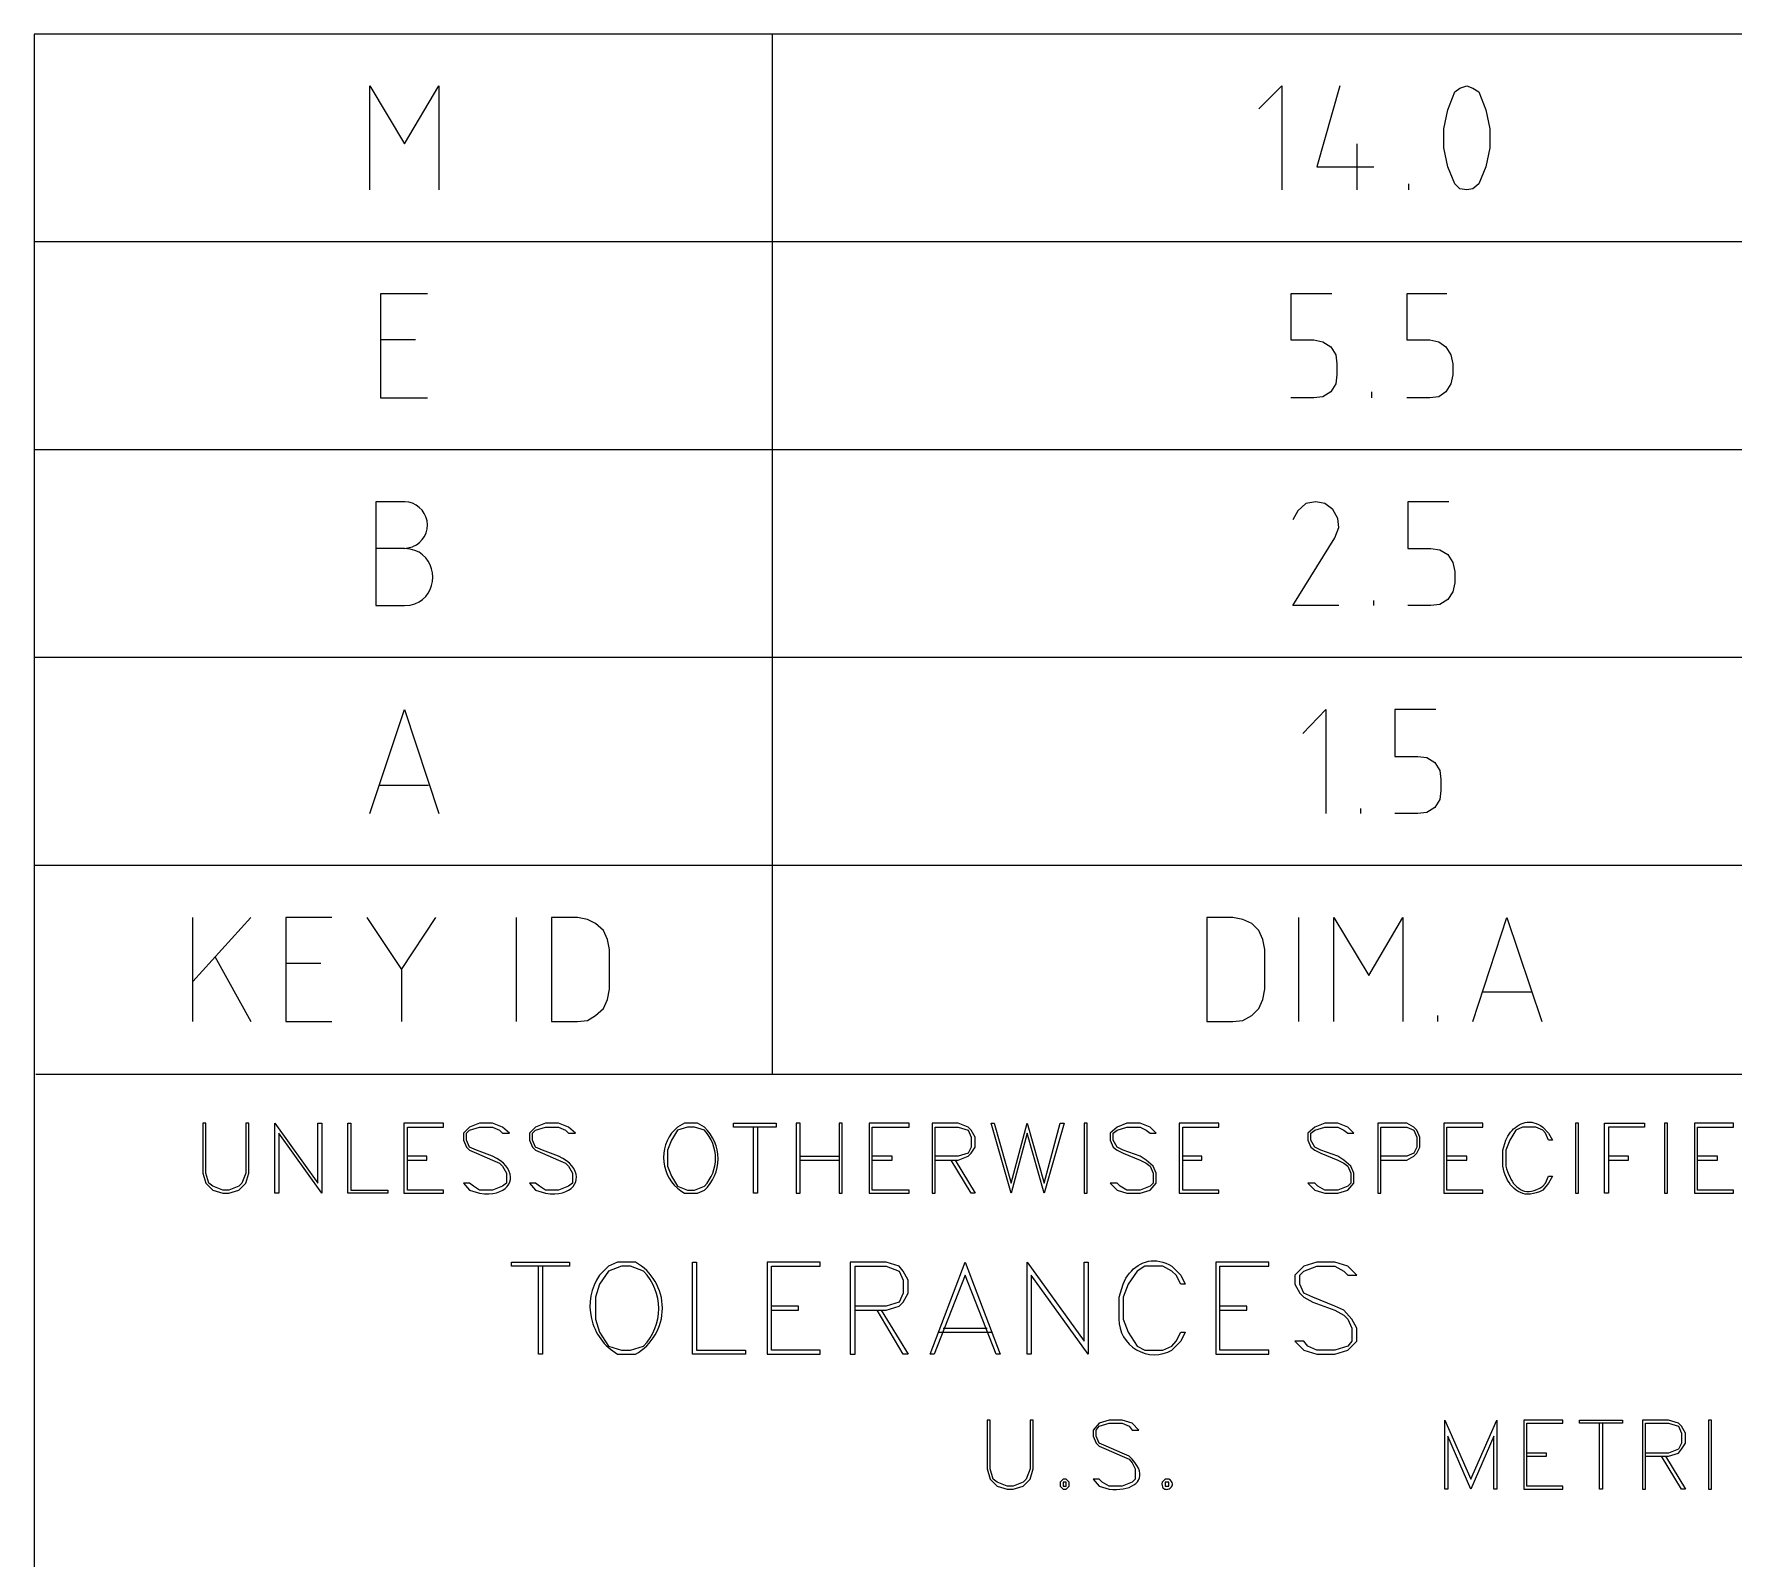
# Model space of a CAD drawing. Header units: inches. Extents: x 0 to 16.2, y 0 to 11.4.
# Drawn here: x 9.864 to 11.282, y 1.717 to 2.988 of the extents above; entities that cross this region are included whole.
import ezdxf

# ---------------------------------------------------------------- set-up
doc = ezdxf.new("R2010")
doc.units = ezdxf.units.IN
doc.header["$MEASUREMENT"] = 0
doc.layers.add('Color-7-Line_Weight-20', color=7, linetype='Continuous', lineweight=20)

msp = doc.modelspace()

# ---------------------------------------------------------------- linework, layer by layer
at = {"layer": 'Color-7-Line_Weight-20', "linetype": 'Continuous'}
for p, q in [((10.48, 2.1208), (10.48, 2.9883)), ((10.9675, 2.8967), (10.9675, 2.8583)), ((11.0108, 2.8583), (11.0108, 2.8633)), ((15.8942, 2.815), (9.8642, 2.815)), ((10.1825, 2.7333), (10.1533, 2.7333)), ((10.98, 2.685), (10.98, 2.69)), ((12.4842, 2.6417), (9.8642, 2.6417)), ((10.1733, 2.5592), (10.18, 2.5608)), ((10.9817, 2.5117), (10.9817, 2.5158)), ((12.4842, 2.4683), (9.8642, 2.4683)), ((10.1933, 2.3617), (10.1525, 2.3617)), ((10.9708, 2.3383), (10.9708, 2.3425)), ((15.8942, 2.295), (9.8642, 2.295)), ((9.9967, 2.165), (9.9967, 2.2517)), ((10.045, 2.2517), (9.9967, 2.1983)), ((10.2667, 2.165), (10.2667, 2.2517)), ((10.9192, 2.165), (10.9192, 2.2517)), ((10.015, 2.2192), (10.045, 2.165)), ((10.1033, 2.2133), (10.0742, 2.2133)), ((10.1708, 2.2083), (10.1708, 2.165)), ((11.1133, 2.1892), (11.0725, 2.1892)), ((11.035, 2.165), (11.035, 2.17)), ((15.8942, 2.1208), (9.8658, 2.1208)), ((10.5033, 2.0525), (10.5358, 2.0525)), ((10.5033, 2.0492), (10.5358, 2.0492)), ((10.6183, 1.9058), (10.6625, 1.9058)), ((10.6225, 1.9092), (10.6592, 1.9092)), ((10.3508, 1.8875), (10.3658, 1.8875))]:
    msp.add_line(p, q, dxfattribs=at)
for points in [[(15.8942, 2.9883), (9.8642, 2.9883), (9.8642, 2.1208), (9.8642, 0.2692)], [(10.1442, 2.8583), (10.1442, 2.945), (10.1733, 2.8967), (10.2017, 2.945), (10.2017, 2.8583)], [(10.8858, 2.9258), (10.905, 2.945), (10.905, 2.8583)], [(10.9533, 2.945), (10.9342, 2.8775), (10.9817, 2.8775)], [(10.1925, 2.7717), (10.1533, 2.7717), (10.1533, 2.685), (10.1925, 2.685)], [(10.9467, 2.7717), (10.9125, 2.7717), (10.9125, 2.7333), (10.9317, 2.7333), (10.9392, 2.7317), (10.9458, 2.7275), (10.95, 2.7208), (10.9508, 2.7133), (10.9508, 2.7042), (10.95, 2.6967), (10.9458, 2.69), (10.9392, 2.6858), (10.9317, 2.685), (10.9125, 2.685)], [(11.0425, 2.7717), (11.0092, 2.7717), (11.0092, 2.7333), (11.0283, 2.7333), (11.0358, 2.7317), (11.0417, 2.7275), (11.0458, 2.7208), (11.0475, 2.7133), (11.0475, 2.7042), (11.0458, 2.6967), (11.0417, 2.69), (11.0358, 2.6858), (11.0283, 2.685), (11.0092, 2.685)], [(10.1733, 2.5983), (10.1492, 2.5983), (10.1492, 2.5117), (10.1733, 2.5117), (10.1778, 2.5121), (10.1818, 2.5131), (10.1853, 2.5147), (10.1883, 2.5167), (10.1909, 2.5192), (10.193, 2.522), (10.1946, 2.5251), (10.1958, 2.5285), (10.1965, 2.5319), (10.1967, 2.5354), (10.1965, 2.5389), (10.1958, 2.5424), (10.1946, 2.5457), (10.193, 2.5488), (10.1909, 2.5516), (10.1883, 2.5541), (10.1853, 2.5562), (10.1818, 2.5577), (10.1778, 2.5588), (10.1733, 2.5592), (10.1492, 2.5592)], [(10.9525, 2.5117), (10.9142, 2.5117), (10.9492, 2.5683), (10.9525, 2.5767), (10.9517, 2.5842), (10.9475, 2.5917), (10.9408, 2.5967), (10.9333, 2.5983), (10.925, 2.5967), (10.9183, 2.5908), (10.9142, 2.5833)], [(11.0442, 2.5983), (11.01, 2.5983), (11.01, 2.5592), (11.0292, 2.5592), (11.0367, 2.5583), (11.0433, 2.5542), (11.0475, 2.5475), (11.0492, 2.54), (11.0492, 2.5308), (11.0475, 2.5233), (11.0433, 2.5167), (11.0367, 2.5125), (11.0292, 2.5117), (11.01, 2.5117)], [(10.1442, 2.3383), (10.1733, 2.425), (10.2017, 2.3383)], [(10.9225, 2.405), (10.9417, 2.425), (10.9417, 2.3383)], [(11.0333, 2.425), (10.9992, 2.425), (10.9992, 2.3858), (11.0183, 2.3858), (11.0258, 2.385), (11.0325, 2.3808), (11.0367, 2.3742), (11.0375, 2.3667), (11.0375, 2.3575), (11.0367, 2.35), (11.0325, 2.3433), (11.0258, 2.3392), (11.0183, 2.3383), (10.9992, 2.3383)], [(10.1125, 2.2517), (10.0742, 2.2517), (10.0742, 2.165), (10.1125, 2.165)], [(10.1417, 2.2517), (10.1708, 2.2083), (10.1992, 2.2517)], [(10.9483, 2.165), (10.9483, 2.2517), (10.9775, 2.2033), (11.0058, 2.2517), (11.0058, 2.165)], [(11.0642, 2.165), (11.0925, 2.2517), (11.1217, 2.165)], [(10.4233, 2.0742), (10.415, 2.0767), (10.4092, 2.0767), (10.4008, 2.0742), (10.3958, 2.0658), (10.3925, 2.0575), (10.3925, 2.0442), (10.3958, 2.0358), (10.4008, 2.0275), (10.4092, 2.0242), (10.415, 2.0242), (10.4233, 2.0275)], [(10.4233, 2.0767), (10.4175, 2.08), (10.4067, 2.08), (10.4008, 2.0767), (10.3958, 2.0717)], [(10.4675, 2.0767), (10.4675, 2.0217), (10.4642, 2.0217), (10.4642, 2.0767)], [(10.6158, 2.0492), (10.635, 2.0492), (10.6433, 2.0525), (10.6458, 2.055), (10.6492, 2.06), (10.6492, 2.0683), (10.6458, 2.0742), (10.6433, 2.0767), (10.635, 2.08), (10.6133, 2.08), (10.6133, 2.0217), (10.6158, 2.0217), (10.6158, 2.0767), (10.635, 2.0767), (10.6433, 2.0742), (10.6458, 2.0683), (10.6458, 2.06), (10.6433, 2.055), (10.635, 2.0525), (10.6158, 2.0525)], [(10.9875, 2.0492), (11.0092, 2.0492), (11.015, 2.0525), (11.0175, 2.055), (11.02, 2.06), (11.02, 2.0683), (11.0175, 2.0742), (11.015, 2.0767), (11.0092, 2.08), (10.985, 2.08), (10.985, 2.0217), (10.9875, 2.0217), (10.9875, 2.0767), (11.0092, 2.0767), (11.015, 2.0742), (11.0175, 2.0683), (11.0175, 2.06), (11.015, 2.055), (11.0092, 2.0525), (10.9875, 2.0525)], [(10.1758, 2.0492), (10.1917, 2.0492), (10.1917, 2.0525), (10.1758, 2.0525)], [(10.5633, 2.0492), (10.58, 2.0492), (10.58, 2.0525), (10.5633, 2.0525)], [(10.6325, 2.0492), (10.6492, 2.0217), (10.6458, 2.0217), (10.6292, 2.0492)], [(10.8225, 2.0492), (10.8383, 2.0492), (10.8383, 2.0525), (10.8225, 2.0525)], [(11.0425, 2.0492), (11.0592, 2.0492), (11.0592, 2.0525), (11.0425, 2.0525)], [(11.1775, 2.0492), (11.1942, 2.0492), (11.1942, 2.0525), (11.1775, 2.0525)], [(11.2517, 2.0492), (11.2683, 2.0492), (11.2683, 2.0525), (11.2517, 2.0525)], [(10.4067, 2.0217), (10.4175, 2.0217), (10.4233, 2.0242)], [(10.2883, 1.9608), (10.2883, 1.8875), (10.285, 1.8875), (10.285, 1.9608)], [(10.3725, 1.9567), (10.3617, 1.9608), (10.3542, 1.9608), (10.3433, 1.9567), (10.3358, 1.9458), (10.3325, 1.935), (10.3325, 1.9167), (10.3358, 1.9058), (10.3433, 1.8942), (10.3542, 1.8908), (10.3617, 1.8908), (10.3725, 1.8942)], [(10.3658, 1.9642), (10.3508, 1.9642), (10.3433, 1.9608), (10.3358, 1.9533)], [(10.5492, 1.9242), (10.575, 1.9242), (10.5858, 1.9275), (10.5892, 1.9308), (10.5933, 1.9383), (10.5933, 1.9492), (10.5892, 1.9567), (10.5858, 1.9608), (10.575, 1.9642), (10.545, 1.9642), (10.545, 1.8875), (10.5492, 1.8875), (10.5492, 1.9608), (10.575, 1.9608), (10.5858, 1.9567), (10.5892, 1.9492), (10.5892, 1.9383), (10.5858, 1.9308), (10.575, 1.9275), (10.5492, 1.9275)], [(10.7692, 1.9167), (10.7692, 1.935), (10.7725, 1.9458), (10.7737, 1.9483), (10.7749, 1.9507), (10.7763, 1.9529), (10.7779, 1.9549), (10.7795, 1.9568), (10.7813, 1.9585), (10.7831, 1.9601), (10.785, 1.9614), (10.7871, 1.9626), (10.7892, 1.9636), (10.7913, 1.9643), (10.7936, 1.9649), (10.7959, 1.9652), (10.7983, 1.9653), (10.8007, 1.9652), (10.8032, 1.9648), (10.8057, 1.9642), (10.8082, 1.9634), (10.8108, 1.9622), (10.8133, 1.9608), (10.8208, 1.9533), (10.8242, 1.9458), (10.8208, 1.9458), (10.8167, 1.9533), (10.8133, 1.9567), (10.8058, 1.9608), (10.7908, 1.9608), (10.7842, 1.9567), (10.7767, 1.9458), (10.7725, 1.935), (10.7725, 1.9167), (10.7767, 1.9058), (10.7842, 1.8942), (10.7908, 1.8908), (10.8058, 1.8908), (10.8133, 1.8942), (10.8167, 1.8983), (10.8208, 1.9058), (10.8242, 1.9058), (10.8208, 1.8983), (10.8133, 1.8908)], [(10.4792, 1.9242), (10.5017, 1.9242), (10.5017, 1.9275), (10.4792, 1.9275)], [(10.5708, 1.9242), (10.5933, 1.8875), (10.5892, 1.8875), (10.5675, 1.9242)], [(10.8533, 1.9242), (10.8758, 1.9242), (10.8758, 1.9275), (10.8533, 1.9275)], [(11.1725, 1.83), (11.1725, 1.775), (11.17, 1.775), (11.17, 1.83)], [(11.2083, 1.8025), (11.2275, 1.8025), (11.2358, 1.805), (11.2383, 1.8083), (11.2417, 1.8133), (11.2417, 1.8217), (11.2383, 1.8275), (11.2358, 1.83), (11.2275, 1.8325), (11.2058, 1.8325), (11.2058, 1.775), (11.2083, 1.775), (11.2083, 1.83), (11.2275, 1.83), (11.2358, 1.8275), (11.2383, 1.8217), (11.2383, 1.8133), (11.2358, 1.8083), (11.2275, 1.805), (11.2083, 1.805)], [(11.1092, 1.8025), (11.1258, 1.8025), (11.1258, 1.805), (11.1092, 1.805)], [(11.225, 1.8025), (11.2417, 1.775), (11.2383, 1.775), (11.2217, 1.8025)]]:
    msp.add_lwpolyline(points, dxfattribs=at)
for points in [[(11.0433, 2.8775), (11.04, 2.8933), (11.04, 2.9092), (11.0433, 2.925), (11.0492, 2.94), (11.0533, 2.9433), (11.0592, 2.945), (11.0642, 2.9433), (11.0692, 2.94), (11.075, 2.925), (11.0783, 2.9092), (11.0783, 2.8933), (11.075, 2.8775), (11.0692, 2.8633), (11.0642, 2.8592), (11.0592, 2.8583), (11.0533, 2.8592), (11.0492, 2.8633)], [(10.2958, 2.165), (10.3175, 2.165), (10.3258, 2.1658), (10.3325, 2.17), (10.3392, 2.1758), (10.3425, 2.1833), (10.3442, 2.1917), (10.3442, 2.225), (10.3425, 2.2333), (10.3392, 2.2408), (10.3325, 2.2467), (10.3258, 2.25), (10.3175, 2.2517), (10.2958, 2.2517)], [(10.8425, 2.165), (10.8642, 2.165), (10.8725, 2.1658), (10.88, 2.17), (10.8858, 2.1758), (10.8892, 2.1833), (10.8908, 2.1917), (10.8908, 2.225), (10.8892, 2.2333), (10.8858, 2.2408), (10.88, 2.2467), (10.8725, 2.25), (10.8642, 2.2517), (10.8425, 2.2517)], [(10.005, 2.0383), (10.0075, 2.03), (10.0133, 2.0242), (10.0217, 2.0217), (10.0267, 2.0217), (10.035, 2.0242), (10.0408, 2.03), (10.0433, 2.0383), (10.0433, 2.08), (10.0408, 2.08), (10.0408, 2.0383), (10.0375, 2.03), (10.035, 2.0275), (10.0267, 2.0242), (10.0217, 2.0242), (10.0133, 2.0275), (10.01, 2.03), (10.0075, 2.0383), (10.0075, 2.08), (10.005, 2.08)], [(10.065, 2.0217), (10.065, 2.08), (10.1008, 2.03), (10.1008, 2.08), (10.1042, 2.08), (10.1042, 2.0217), (10.0683, 2.0717), (10.0683, 2.0217)], [(10.1283, 2.08), (10.1283, 2.0242), (10.1592, 2.0242), (10.1592, 2.0217), (10.1258, 2.0217), (10.1258, 2.08)], [(10.2058, 2.08), (10.1725, 2.08), (10.1725, 2.0217), (10.2058, 2.0217), (10.2058, 2.0242), (10.1758, 2.0242), (10.1758, 2.0767), (10.2058, 2.0767)], [(10.2467, 2.0492), (10.2525, 2.0467), (10.255, 2.0442), (10.2583, 2.0383), (10.2583, 2.03), (10.255, 2.0275), (10.2467, 2.0242), (10.2358, 2.0242), (10.2308, 2.0275), (10.2275, 2.03), (10.2225, 2.03), (10.2275, 2.0242), (10.2358, 2.0217), (10.2398, 2.0212), (10.2435, 2.0212), (10.2469, 2.0215), (10.25, 2.0221), (10.2527, 2.0231), (10.2551, 2.0243), (10.2572, 2.0257), (10.2588, 2.0273), (10.2601, 2.0292), (10.261, 2.0311), (10.2615, 2.0332), (10.2616, 2.0354), (10.2613, 2.0376), (10.2606, 2.0399), (10.2594, 2.0422), (10.2578, 2.0444), (10.2557, 2.0466), (10.2532, 2.0487), (10.2502, 2.0507), (10.2467, 2.0525), (10.2333, 2.0575), (10.2275, 2.06), (10.225, 2.0658), (10.225, 2.0717), (10.2275, 2.0742), (10.2358, 2.0767), (10.2467, 2.0767), (10.2525, 2.0742), (10.255, 2.0717), (10.2608, 2.0717), (10.255, 2.0767), (10.2467, 2.08), (10.2358, 2.08), (10.2275, 2.0767), (10.2225, 2.0717), (10.2225, 2.0658), (10.225, 2.06), (10.2275, 2.0575), (10.2333, 2.055)], [(10.3017, 2.0492), (10.3075, 2.0467), (10.31, 2.0442), (10.3133, 2.0383), (10.3133, 2.03), (10.31, 2.0275), (10.3017, 2.0242), (10.2908, 2.0242), (10.2858, 2.0275), (10.2825, 2.03), (10.2775, 2.03), (10.2825, 2.0242), (10.2908, 2.0217), (10.2948, 2.0212), (10.2985, 2.0212), (10.3019, 2.0215), (10.305, 2.0221), (10.3077, 2.0231), (10.3101, 2.0243), (10.3122, 2.0257), (10.3138, 2.0273), (10.3151, 2.0292), (10.316, 2.0311), (10.3165, 2.0332), (10.3166, 2.0354), (10.3163, 2.0376), (10.3156, 2.0399), (10.3144, 2.0422), (10.3128, 2.0444), (10.3107, 2.0466), (10.3082, 2.0487), (10.3052, 2.0507), (10.3017, 2.0525), (10.2883, 2.0575), (10.2825, 2.06), (10.28, 2.0658), (10.28, 2.0717), (10.2825, 2.0742), (10.2908, 2.0767), (10.3017, 2.0767), (10.3075, 2.0742), (10.31, 2.0717), (10.3158, 2.0717), (10.31, 2.0767), (10.3017, 2.08), (10.2908, 2.08), (10.2825, 2.0767), (10.2775, 2.0717), (10.2775, 2.0658), (10.28, 2.06), (10.2825, 2.0575), (10.2883, 2.055)], [(10.4833, 2.08), (10.4833, 2.0767), (10.4475, 2.0767), (10.4475, 2.08)], [(10.5, 2.0217), (10.5033, 2.0217), (10.5033, 2.08), (10.5, 2.08)], [(10.5358, 2.0217), (10.5383, 2.0217), (10.5383, 2.08), (10.5358, 2.08)], [(10.5942, 2.08), (10.5608, 2.08), (10.5608, 2.0217), (10.5942, 2.0217), (10.5942, 2.0242), (10.5633, 2.0242), (10.5633, 2.0767), (10.5942, 2.0767)], [(10.665, 2.08), (10.6792, 2.03), (10.6925, 2.08), (10.7067, 2.03), (10.72, 2.08), (10.7233, 2.08), (10.7067, 2.0217), (10.6925, 2.0717), (10.6792, 2.0217), (10.6625, 2.08)], [(10.74, 2.0217), (10.7425, 2.0217), (10.7425, 2.08), (10.74, 2.08)], [(10.7867, 2.0492), (10.7917, 2.0467), (10.795, 2.0442), (10.7975, 2.0383), (10.7975, 2.03), (10.795, 2.0275), (10.7867, 2.0242), (10.7758, 2.0242), (10.77, 2.0275), (10.7675, 2.03), (10.7617, 2.03), (10.7675, 2.0242), (10.7758, 2.0217), (10.7867, 2.0217), (10.795, 2.0242), (10.8, 2.03), (10.8, 2.0383), (10.7975, 2.0442), (10.7917, 2.0492), (10.7867, 2.0525), (10.7725, 2.0575), (10.7675, 2.06), (10.7642, 2.0658), (10.7642, 2.0717), (10.7675, 2.0742), (10.7758, 2.0767), (10.7867, 2.0767), (10.7917, 2.0742), (10.795, 2.0717), (10.8, 2.0717), (10.795, 2.0767), (10.7867, 2.08), (10.7758, 2.08), (10.7675, 2.0767), (10.7617, 2.0717), (10.7617, 2.0658), (10.7642, 2.06), (10.7675, 2.0575), (10.7725, 2.055)], [(10.8525, 2.08), (10.8192, 2.08), (10.8192, 2.0217), (10.8525, 2.0217), (10.8525, 2.0242), (10.8225, 2.0242), (10.8225, 2.0767), (10.8525, 2.0767)], [(10.9517, 2.0492), (10.9567, 2.0467), (10.96, 2.0442), (10.9625, 2.0383), (10.9625, 2.03), (10.96, 2.0275), (10.9517, 2.0242), (10.9408, 2.0242), (10.935, 2.0275), (10.9325, 2.03), (10.9267, 2.03), (10.9325, 2.0242), (10.9408, 2.0217), (10.9517, 2.0217), (10.96, 2.0242), (10.965, 2.03), (10.965, 2.0383), (10.9625, 2.0442), (10.9567, 2.0492), (10.9517, 2.0525), (10.9375, 2.0575), (10.9325, 2.06), (10.9292, 2.0658), (10.9292, 2.0717), (10.9325, 2.0742), (10.9408, 2.0767), (10.9517, 2.0767), (10.9567, 2.0742), (10.96, 2.0717), (10.965, 2.0717), (10.96, 2.0767), (10.9517, 2.08), (10.9408, 2.08), (10.9325, 2.0767), (10.9267, 2.0717), (10.9267, 2.0658), (10.9292, 2.06), (10.9325, 2.0575), (10.9375, 2.055)], [(11.0725, 2.08), (11.04, 2.08), (11.04, 2.0217), (11.0725, 2.0217), (11.0725, 2.0242), (11.0425, 2.0242), (11.0425, 2.0767), (11.0725, 2.0767)], [(11.1275, 2.0717), (11.1308, 2.0658), (11.1275, 2.0658), (11.125, 2.0717), (11.1225, 2.0742), (11.1167, 2.0767), (11.1058, 2.0767), (11.1, 2.0742), (11.095, 2.0658), (11.0917, 2.0575), (11.0917, 2.0442), (11.0924, 2.0419), (11.0932, 2.0397), (11.094, 2.0375), (11.095, 2.0355), (11.096, 2.0335), (11.0971, 2.0316), (11.0983, 2.0299), (11.0996, 2.0284), (11.101, 2.027), (11.1025, 2.0258), (11.104, 2.0248), (11.1057, 2.024), (11.1074, 2.0234), (11.1093, 2.0231), (11.1112, 2.0231), (11.1133, 2.0233), (11.1154, 2.0239), (11.1177, 2.0247), (11.12, 2.0259), (11.1225, 2.0275), (11.125, 2.03), (11.1275, 2.0358), (11.1308, 2.0358), (11.1275, 2.03), (11.1225, 2.0242), (11.1198, 2.0229), (11.1172, 2.0219), (11.1148, 2.0213), (11.1124, 2.0209), (11.1101, 2.0209), (11.1079, 2.021), (11.1059, 2.0215), (11.1039, 2.0222), (11.1021, 2.0231), (11.1003, 2.0242), (11.0987, 2.0255), (11.0972, 2.027), (11.0958, 2.0287), (11.0945, 2.0305), (11.0933, 2.0325), (11.0922, 2.0346), (11.0913, 2.0369), (11.0905, 2.0392), (11.0898, 2.0417), (11.0892, 2.0442), (11.0892, 2.0575), (11.0917, 2.0658), (11.0925, 2.0676), (11.0935, 2.0693), (11.0945, 2.071), (11.0957, 2.0725), (11.097, 2.074), (11.0983, 2.0753), (11.0998, 2.0766), (11.1013, 2.0777), (11.1029, 2.0786), (11.1045, 2.0794), (11.1062, 2.0801), (11.108, 2.0806), (11.1097, 2.0808), (11.1115, 2.0809), (11.1134, 2.0808), (11.1152, 2.0805), (11.117, 2.0799), (11.1189, 2.0791), (11.1207, 2.078), (11.1225, 2.0767)], [(11.15, 2.0217), (11.1525, 2.0217), (11.1525, 2.08), (11.15, 2.08)], [(11.1742, 2.0217), (11.1742, 2.08), (11.2075, 2.08), (11.2075, 2.0767), (11.1775, 2.0767), (11.1775, 2.0217)], [(11.2242, 2.0217), (11.2267, 2.0217), (11.2267, 2.08), (11.2242, 2.08)], [(11.2817, 2.08), (11.2492, 2.08), (11.2492, 2.0217), (11.2817, 2.0217), (11.2817, 2.0242), (11.2517, 2.0242), (11.2517, 2.0767), (11.2817, 2.0767)], [(10.3108, 1.9642), (10.3108, 1.9608), (10.2625, 1.9608), (10.2625, 1.9642)], [(10.4167, 1.9642), (10.4167, 1.8908), (10.4575, 1.8908), (10.4575, 1.8875), (10.4133, 1.8875), (10.4133, 1.9642)], [(10.52, 1.9642), (10.4758, 1.9642), (10.4758, 1.8875), (10.52, 1.8875), (10.52, 1.8908), (10.4792, 1.8908), (10.4792, 1.9608), (10.52, 1.9608)], [(10.6117, 1.8875), (10.6408, 1.9642), (10.67, 1.8875), (10.6667, 1.8875), (10.6408, 1.9533), (10.615, 1.8875)], [(10.6925, 1.8875), (10.6925, 1.9642), (10.74, 1.8983), (10.74, 1.9642), (10.7433, 1.9642), (10.7433, 1.8875), (10.6958, 1.9533), (10.6958, 1.8875)], [(10.8942, 1.9642), (10.85, 1.9642), (10.85, 1.8875), (10.8942, 1.8875), (10.8942, 1.8908), (10.8533, 1.8908), (10.8533, 1.9608), (10.8942, 1.9608)], [(10.9492, 1.9242), (10.9567, 1.92), (10.96, 1.9167), (10.9633, 1.9092), (10.9633, 1.8983), (10.96, 1.8942), (10.9492, 1.8908), (10.9342, 1.8908), (10.9267, 1.8942), (10.9233, 1.8983), (10.9158, 1.8983), (10.9233, 1.8908), (10.9342, 1.8875), (10.9492, 1.8875), (10.96, 1.8908), (10.9675, 1.8983), (10.9675, 1.9092), (10.9633, 1.9167), (10.9567, 1.9242), (10.9492, 1.9275), (10.9308, 1.935), (10.9233, 1.9383), (10.92, 1.9458), (10.92, 1.9533), (10.9233, 1.9567), (10.9342, 1.9608), (10.9492, 1.9608), (10.9567, 1.9567), (10.96, 1.9533), (10.9675, 1.9533), (10.96, 1.9608), (10.9492, 1.9642), (10.9342, 1.9642), (10.9233, 1.9608), (10.9158, 1.9533), (10.9158, 1.9458), (10.92, 1.9383), (10.9233, 1.935), (10.9308, 1.9308)], [(10.6592, 1.7917), (10.6617, 1.7833), (10.6675, 1.7775), (10.6758, 1.775), (10.6808, 1.775), (10.6892, 1.7775), (10.695, 1.7833), (10.6975, 1.7917), (10.6975, 1.8325), (10.695, 1.8325), (10.695, 1.7917), (10.6917, 1.7833), (10.6892, 1.7808), (10.6808, 1.7775), (10.6758, 1.7775), (10.6675, 1.7808), (10.6642, 1.7833), (10.6617, 1.7917), (10.6617, 1.8325), (10.6592, 1.8325)], [(10.7717, 1.8025), (10.7775, 1.8), (10.78, 1.7967), (10.7825, 1.7917), (10.7825, 1.7833), (10.78, 1.7808), (10.7717, 1.7775), (10.7608, 1.7775), (10.755, 1.7808), (10.7525, 1.7833), (10.7475, 1.7833), (10.7525, 1.7775), (10.7608, 1.775), (10.764, 1.7747), (10.767, 1.7747), (10.7699, 1.7748), (10.7726, 1.7752), (10.7751, 1.7757), (10.7775, 1.7764), (10.7796, 1.7773), (10.7815, 1.7784), (10.7831, 1.7796), (10.7845, 1.781), (10.7855, 1.7825), (10.7862, 1.7842), (10.7866, 1.7861), (10.7866, 1.788), (10.7861, 1.7901), (10.7853, 1.7924), (10.7841, 1.7947), (10.7824, 1.7972), (10.7802, 1.7998), (10.7775, 1.8025), (10.7717, 1.805), (10.7583, 1.8108), (10.7525, 1.8133), (10.75, 1.8192), (10.75, 1.8242), (10.7525, 1.8275), (10.7608, 1.83), (10.7717, 1.83), (10.7775, 1.8275), (10.78, 1.8242), (10.7858, 1.8242), (10.78, 1.83), (10.7717, 1.8325), (10.7608, 1.8325), (10.7525, 1.83), (10.7475, 1.8242), (10.7475, 1.8192), (10.75, 1.8133), (10.7525, 1.8108), (10.7583, 1.8083)], [(11.0408, 1.775), (11.0408, 1.8325), (11.0625, 1.7833), (11.0842, 1.8325), (11.0842, 1.775), (11.0817, 1.775), (11.0817, 1.8192), (11.0625, 1.775), (11.0433, 1.8192), (11.0433, 1.775)], [(11.1392, 1.8325), (11.1067, 1.8325), (11.1067, 1.775), (11.1392, 1.775), (11.1392, 1.7775), (11.1092, 1.7775), (11.1092, 1.83), (11.1392, 1.83)], [(11.1892, 1.8325), (11.1892, 1.83), (11.1533, 1.83), (11.1533, 1.8325)], [(11.2608, 1.775), (11.2633, 1.775), (11.2633, 1.8325), (11.2608, 1.8325)], [(10.72, 1.7808), (10.72, 1.7775), (10.7225, 1.775), (10.725, 1.775), (10.7275, 1.7775), (10.7275, 1.7808), (10.725, 1.7833), (10.7225, 1.7833)], [(10.725, 1.7775), (10.725, 1.7808), (10.7225, 1.7808), (10.7225, 1.7775)], [(10.8075, 1.7833), (10.805, 1.7808), (10.8049, 1.7792), (10.805, 1.7779), (10.8053, 1.7768), (10.8058, 1.776), (10.8065, 1.7754), (10.8073, 1.775), (10.8081, 1.7748), (10.809, 1.7747), (10.81, 1.7749), (10.8109, 1.7752), (10.8117, 1.7756), (10.8124, 1.7762), (10.813, 1.7768), (10.8135, 1.7776), (10.8137, 1.7784), (10.8138, 1.7793), (10.8135, 1.7803), (10.813, 1.7813), (10.8121, 1.7823), (10.8108, 1.7833)], [(10.8108, 1.7775), (10.8108, 1.7808), (10.8075, 1.7808), (10.8075, 1.7775)]]:
    msp.add_lwpolyline(points, close=True, dxfattribs=at)
for centre, radius, start, end in [((10.1729, 2.5789), 0.0194, 291.5503, 88.6126), ((10.4236, 2.0515), 0.0343, 144.0074, 240.4419), ((10.3988, 2.0504), 0.0359, 313.0058, 46.9942), ((10.3985, 2.0508), 0.0341, 316.8395, 43.1605), ((10.3443, 1.9258), 0.044, 299.294, 60.706), ((10.3742, 1.9275), 0.0463, 146.0201, 239.6515), ((10.3407, 1.9254), 0.0446, 315.5269, 44.4731), ((10.7987, 1.9166), 0.0296, 179.7867, 299.5659)]:
    msp.add_arc(centre, radius, start, end, dxfattribs=at)

doc.saveas('drawing.dxf')
